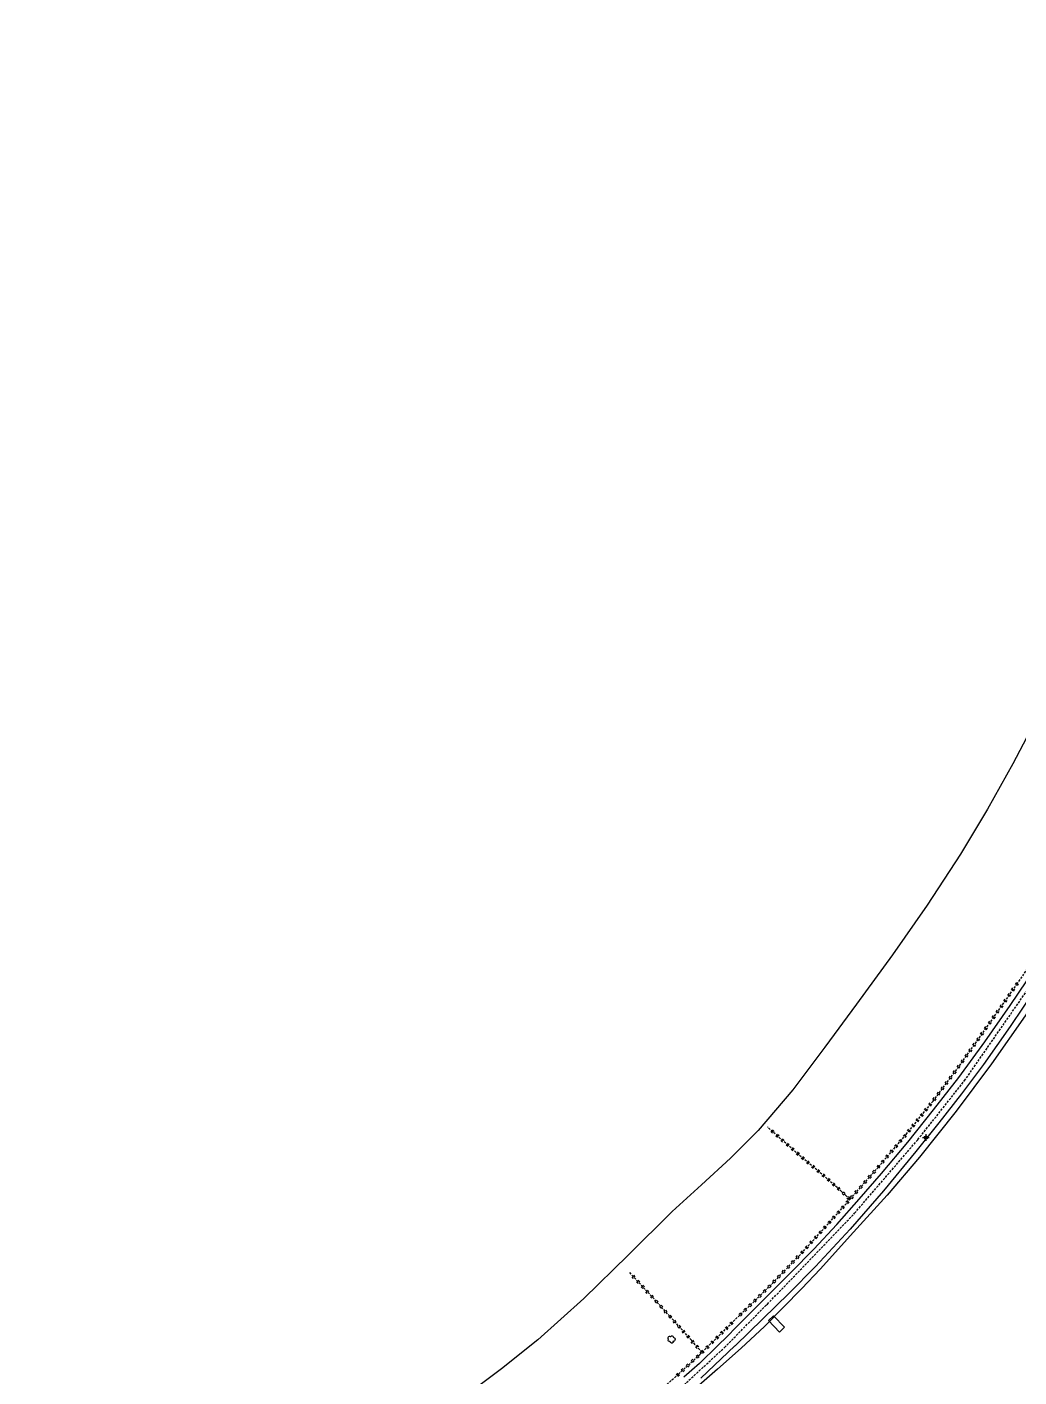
# Model space of a CAD drawing. Header units: millimetres. Extents: x 145999 to 147000, y 131011 to 132001.
# Drawn here: x 146498.3 to 146718.9, y 131445.7 to 131745.9 of the extents above; entities that cross this region are included whole.
import ezdxf

# ---------------------------------------------------------------- set-up
doc = ezdxf.new("R2010")
doc.units = ezdxf.units.MM
doc.linetypes.add('DASHED', pattern=[0.75, 0.5, -0.25])
doc.layers.get('0').update_dxf_attribs({"linetype": 'CONTINUOUS'})
for name, color, linetype in [('W0001', 6, 'DASHED'), ('W0008', 7, 'CONTINUOUS'), ('W0105', 7, 'CONTINUOUS'), ('W0211', 2, 'CONTINUOUS'), ('W0220', 5, 'DASHED'), ('W0300', 7, 'CONTINUOUS'), ('W0510', 5, 'CONTINUOUS'), ('W0853', 7, 'CONTINUOUS')]:
    doc.layers.add(name, color=color, linetype=linetype)

# ---------------------------------------------------------------- blocks, each defined once
blk = doc.blocks.new('T300')
for p, q in [((-0.8, 0.51), (-0.86, 0.34)), ((-0.86, 0.34), (-0.86, 0.17)), ((-0.86, 0.17), (-0.74, 0.06)), ((-0.69, 0.63), (-0.8, 0.51)), ((-0.8, -0.06), (-0.74, 0.06)), ((-0.74, 0.06), (-0.69, 0.11)), ((-0.57, 0.69), (-0.69, 0.63)), ((-0.46, 0.69), (-0.57, 0.69)), ((-0.29, 0.63), (-0.46, 0.69)), ((-0.29, 0.63), (-0.17, 0.74)), ((-0.23, 0.57), (-0.29, 0.63)), ((-0.17, 0.74), (-0.06, 0.8)), ((-0.06, 0.8), (0.06, 0.8)), ((0.06, 0.8), (0.23, 0.74)), ((0.23, 0.74), (0.34, 0.63)), ((0.34, 0.63), (0.4, 0.51)), ((0.46, 0.46), (0.34, 0.46)), ((0.4, 0.51), (0.4, 0.46)), ((0.57, 0.4), (0.46, 0.46)), ((0.57, 0.4), (0.69, 0.29)), ((0.69, 0.29), (0.74, 0.17)), ((0.74, 0.06), (0.69, -0.17)), ((0.74, 0.17), (0.74, 0.06)), ((-0.8, -0.17), (-0.8, -0.06)), ((-0.8, -0.23), (-0.8, -0.17)), ((-0.74, -0.34), (-0.8, -0.23)), ((-0.69, -0.4), (-0.74, -0.34)), ((-0.51, -0.46), (-0.69, -0.4)), ((-0.4, -0.46), (-0.51, -0.46)), ((-0.4, -0.46), (-0.34, -0.46)), ((-0.34, -0.46), (-0.34, -0.4)), ((-0.34, -0.51), (-0.34, -0.46)), ((-0.29, -0.63), (-0.34, -0.51)), ((-0.17, -0.74), (-0.29, -0.63)), ((-0.06, -0.8), (-0.17, -0.74)), ((0.06, -0.8), (-0.06, -0.8)), ((0.17, -0.74), (0.06, -0.8)), ((0.23, -0.69), (0.17, -0.74)), ((0.29, -0.46), (0.23, -0.46)), ((0.29, -0.63), (0.23, -0.69)), ((0.46, -0.4), (0.29, -0.46)), ((0.34, -0.51), (0.29, -0.63)), ((0.34, -0.51), (0.34, -0.46)), ((0.57, -0.34), (0.46, -0.4)), ((0.63, -0.29), (0.57, -0.34)), ((0.69, -0.17), (0.63, -0.29))]:
    blk.add_line(p, q)
blk = doc.blocks.new('T853')
for p, q in [((-0.75, 0), (0.75, 0)), ((0, 0.75), (0, -0.75))]:
    blk.add_line(p, q)
blk.add_ellipse((0, 0), major_axis=(-0.265, 0.265), ratio=1, start_param=3.926991, end_param=10.210176)
blk = doc.blocks.new('t220o')
at = {"color": 0, "linetype": 'Continuous'}
for p, q in [((-0.25, 0.25), (0.25, 0.25)), ((-0.25, -0.25), (0.25, -0.25))]:
    blk.add_line(p, q, dxfattribs=at)

msp = doc.modelspace()

# ---------------------------------------------------------------- linework, layer by layer
at = {"layer": 'W0001'}
msp.add_lwpolyline([(146640.56, 131440.4), (146653.4, 131452.25), (146662.75, 131461.75), (146662.96, 131461.92), (146682.35, 131482.14), (146696.41, 131498.49), (146706.79, 131511.61), (146721.62, 131533), (146736.8, 131556.08), (146748.74, 131577.69), (146759.57, 131600.87), (146773.33, 131634.07), (146783.45, 131662.33), (146809.63, 131745.91)], dxfattribs=at)
at = {"layer": 'W0008'}
for points in [[(146658.03, 131458.81), (146663.14, 131463.89), (146668.25, 131468.98), (146673.28, 131474.14), (146678.38, 131479.65), (146683.39, 131485.26), (146688.3, 131490.94), (146694.17, 131497.95), (146699.91, 131505.08), (146705.49, 131512.32), (146711.31, 131520.27), (146716.95, 131528.35), (146722.46, 131536.52)], [(146722.7, 131532.28), (146716.95, 131523.65), (146711, 131515.18), (146706.11, 131508.64), (146701.1, 131502.19), (146695.98, 131495.83), (146688.75, 131487.13), (146681.32, 131478.59), (146673.66, 131470.27), (146667.82, 131464.35), (146661.86, 131458.54), (146655.89, 131452.74)], [(146658.03, 131458.81), (146656, 131456.77), (146653.97, 131454.74), (146651.93, 131452.71), (146650.58, 131451.38), (146649.22, 131450.05), (146647.85, 131448.74), (146646.13, 131447.19), (146644.38, 131445.67)], [(146648.17, 131445.42), (146655.71, 131452.61), (146655.89, 131452.74)]]:
    msp.add_lwpolyline(points, dxfattribs=at)
at = {"layer": 'W0105'}
msp.add_lwpolyline([(146665.63, 131455.69), (146663.2, 131458.24), (146664.33, 131459.3), (146666.75, 131456.76)], close=True, dxfattribs=at)
at = {"layer": 'W0211'}
for points in [[(146755.28, 131670.57), (146754.24, 131667.34), (146749.35, 131653.29), (146746.02, 131644.37), (146742.55, 131635.51), (146738.93, 131626.7), (146733.89, 131615.12), (146728.57, 131603.65), (146722.96, 131592.34), (146717.53, 131582.07), (146711.85, 131571.94), (146705.89, 131561.98), (146698.5, 131550.65), (146690.73, 131539.57), (146682.74, 131528.64), (146675.75, 131519.04), (146668.6, 131509.56), (146660.92, 131500.54), (146654.74, 131494.36), (146648.28, 131488.42), (146641.81, 131482.49)], [(146641.81, 131482.49), (146631.97, 131472.82), (146622.12, 131463.15), (146611.88, 131453.95), (146603.83, 131447.5), (146595.55, 131441.31), (146587.12, 131435.34), (146578.88, 131429.81), (146570.49, 131424.49), (146562, 131419.33), (146553.25, 131414.24), (146544.4, 131409.33), (146535.46, 131404.58), (146524.23, 131398.9), (146512.87, 131393.46), (146501.39, 131388.32), (146492.2, 131384.48)]]:
    msp.add_lwpolyline(points, dxfattribs=at)
at = {"layer": 'W0220'}
for points in [[(146655.89, 131458.56), (146658.62, 131461.19), (146661.35, 131463.82), (146664.05, 131466.49), (146669.95, 131472.61), (146675.69, 131478.89), (146681.3, 131485.19), (146681.35, 131485.25), (146687.63, 131492.4), (146693.81, 131499.65), (146699.78, 131507.05), (146704.77, 131513.69), (146709.6, 131520.45), (146714.37, 131527.25), (146718.44, 131533.05), (146722.46, 131538.88)], [(146681.3, 131485.19), (146680.36, 131486.07), (146679.43, 131486.95), (146678.49, 131487.82), (146675.66, 131490.3), (146672.77, 131492.72), (146669.9, 131495.15), (146667.58, 131497.19), (146665.27, 131499.25), (146662.96, 131501.3)], [(146648.42, 131451.21), (146646.04, 131453.89), (146643.65, 131456.56), (146641.25, 131459.23), (146638.25, 131462.52), (146635.22, 131465.79), (146632.2, 131469.06)], [(146638.34, 131442.08), (146643.18, 131446.35), (146647.92, 131450.72), (146648.42, 131451.21), (146650.59, 131453.31), (146653.24, 131455.93), (146655.89, 131458.56)]]:
    msp.add_lwpolyline(points, dxfattribs=at)
at = {"layer": 'W0510'}
for points in [[(146790.79, 131676), (146787.85, 131667.24), (146783.62, 131654.76), (146779.29, 131642.32), (146774.69, 131629.98), (146770.21, 131618.81), (146765.51, 131607.72), (146760.57, 131596.75), (146754.75, 131584.59), (146748.62, 131572.57), (146742.14, 131560.75), (146735.2, 131548.96), (146727.9, 131537.37), (146720.29, 131525.99), (146712.74, 131515.31), (146704.91, 131504.82), (146696.77, 131494.58), (146689.55, 131486.16), (146682.11, 131477.93), (146674.67, 131469.69)], [(146674.67, 131469.69), (146670.58, 131465.41), (146666.48, 131461.13), (146662.3, 131456.94), (146657.13, 131452.13), (146651.83, 131447.44), (146646.54, 131442.76)]]:
    msp.add_lwpolyline(points, dxfattribs=at)

# ---------------------------------------------------------------- block references
at = {"layer": 'W0220'}
for p, rotation in [((146717.6, 131531.86), 54.93638994344271), ((146718.46, 131533.08), 55.38773250421304), ((146715.02, 131528.17), 54.93638994344271), ((146715.88, 131529.4), 54.93638994344271), ((146716.74, 131530.63), 54.93638994344271), ((146713.29, 131525.72), 54.96899655303436), ((146714.15, 131526.94), 54.96899655303436), ((146711.57, 131523.26), 54.96899655303436), ((146712.43, 131524.49), 54.96899655303436), ((146708.98, 131519.58), 54.44468484425), ((146709.85, 131520.8), 54.96899655303436), ((146710.71, 131522.03), 54.96899655303436), ((146707.24, 131517.14), 54.44468484425), ((146708.11, 131518.36), 54.44468484425), ((146704.61, 131513.48), 53.08317594398708), ((146705.49, 131514.7), 54.44468484425), ((146706.36, 131515.92), 54.44468484425), ((146702.81, 131511.08), 53.08317594398708), ((146703.71, 131512.28), 53.08317594398708), ((146700.11, 131507.49), 53.08317594398708), ((146701.01, 131508.69), 53.08317594398708), ((146701.91, 131509.88), 53.08317594398708), ((146698.24, 131505.14), 51.11353781404522), ((146699.18, 131506.31), 51.11353781404522), ((146695.42, 131501.64), 51.11353781404522), ((146696.36, 131502.8), 51.11353781404522), ((146697.3, 131503.97), 51.11353781404522), ((146664.08, 131500.3), 138.3587606530969), ((146665.2, 131499.31), 138.3587606530969), ((146666.32, 131498.31), 138.3726219965492), ((146692.55, 131498.17), 49.5657784138982), ((146693.52, 131499.31), 49.5657784138982), ((146694.47, 131500.47), 51.11353781404522), ((146667.44, 131497.31), 138.3726219965492), ((146668.57, 131496.32), 138.6744995208506), ((146669.7, 131495.33), 138.6744995208506), ((146690.6, 131495.88), 49.5657784138982), ((146691.58, 131497.03), 49.5657784138982), ((146670.84, 131494.36), 139.7171861466068), ((146671.98, 131493.39), 139.7171861466068), ((146673.13, 131492.42), 140.1165152658859), ((146687.69, 131492.46), 49.5657784138982), ((146688.66, 131493.6), 49.5657784138982), ((146689.63, 131494.74), 49.5657784138982), ((146674.28, 131491.46), 140.1165152658859), ((146675.43, 131490.5), 140.1165152658859), ((146676.56, 131489.51), 138.7482077703047), ((146685.71, 131490.2), 48.68782424724512), ((146686.7, 131491.33), 48.68782424724512), ((146677.69, 131488.52), 138.7482077703047), ((146678.81, 131487.53), 137.1164209080298), ((146679.91, 131486.5), 136.6744686829788), ((146682.74, 131486.82), 48.68782424724512), ((146683.73, 131487.95), 48.68782424724512), ((146684.72, 131489.08), 48.68782424724512), ((146679.75, 131483.45), 48.31340014559367), ((146680.75, 131484.57), 48.31340014559367), ((146681, 131485.47), 136.6419872375351), ((146681.75, 131485.7), 48.68782424724512), ((146676.76, 131480.09), 48.31340014559367), ((146677.76, 131481.21), 48.31340014559367), ((146678.76, 131482.33), 48.31340014559367), ((146674.75, 131477.87), 47.53835716338462), ((146675.76, 131478.97), 48.31340014559367), ((146671.71, 131474.55), 47.53835716338462), ((146672.73, 131475.65), 47.53835716338462), ((146673.74, 131476.76), 47.53835716338462), ((146668.64, 131471.26), 46.09566130988642), ((146669.68, 131472.34), 46.09566130988642), ((146670.7, 131473.44), 47.53835716338462), ((146666.56, 131469.1), 46.09566130988642), ((146667.6, 131470.18), 46.09566130988642), ((146633.22, 131467.96), 132.7355534076707), ((146634.23, 131466.86), 132.7355534076707), ((146635.25, 131465.76), 132.7449958980794), ((146663.42, 131465.87), 44.615326916794), ((146664.48, 131466.94), 46.09566130988642), ((146665.52, 131468.02), 46.09566130988642), ((146636.27, 131464.66), 132.7449958980794), ((146637.29, 131463.55), 132.7449958980794), ((146638.31, 131462.45), 132.4259261090952), ((146660.21, 131462.72), 43.97429928423762), ((146661.29, 131463.77), 43.97429928423762), ((146662.36, 131464.82), 44.615326916794), ((146639.32, 131461.35), 132.4259261090952), ((146640.33, 131460.24), 132.4259261090952), ((146641.34, 131459.13), 131.9575033997218), ((146656.97, 131459.6), 43.96381042495326), ((146658.05, 131460.64), 43.96381042495326), ((146659.13, 131461.68), 43.97429928423762), ((146642.34, 131458.01), 131.9575033997218), ((146643.35, 131456.9), 131.9575033997218), ((146653.9, 131456.58), 44.72825199230981), ((146654.96, 131457.64), 44.72825199230981), ((146644.35, 131455.78), 131.7092009419721), ((146645.35, 131454.66), 131.7092009419721), ((146646.34, 131453.54), 131.7198380936596), ((146650.7, 131453.42), 44.71732861858015), ((146651.77, 131454.47), 44.71732861858015), ((146652.83, 131455.53), 44.71732861858015), ((146647.34, 131452.42), 131.7198380936596), ((146647.46, 131450.3), 42.68678490246249), ((146648.34, 131451.3), 131.7198380936596), ((146648.54, 131451.33), 44.02171100795205), ((146649.62, 131452.37), 44.02171100795205), ((146644.15, 131447.25), 42.68678490246249), ((146645.25, 131448.27), 42.68678490246249), ((146646.35, 131449.28), 42.68678490246249), ((146643.04, 131446.23), 41.45423465812796)]:
    msp.add_blockref('t220o', p, dxfattribs=dict(at, rotation=rotation))
at = {"layer": 'W0300', "rotation": 359.9999899820874}
msp.add_blockref('T300', (146641.69, 131454.04), dxfattribs=at)
at = {"layer": 'W0853'}
msp.add_blockref('T853', (146698.2, 131498.94), dxfattribs=at)

doc.saveas('drawing.dxf')
